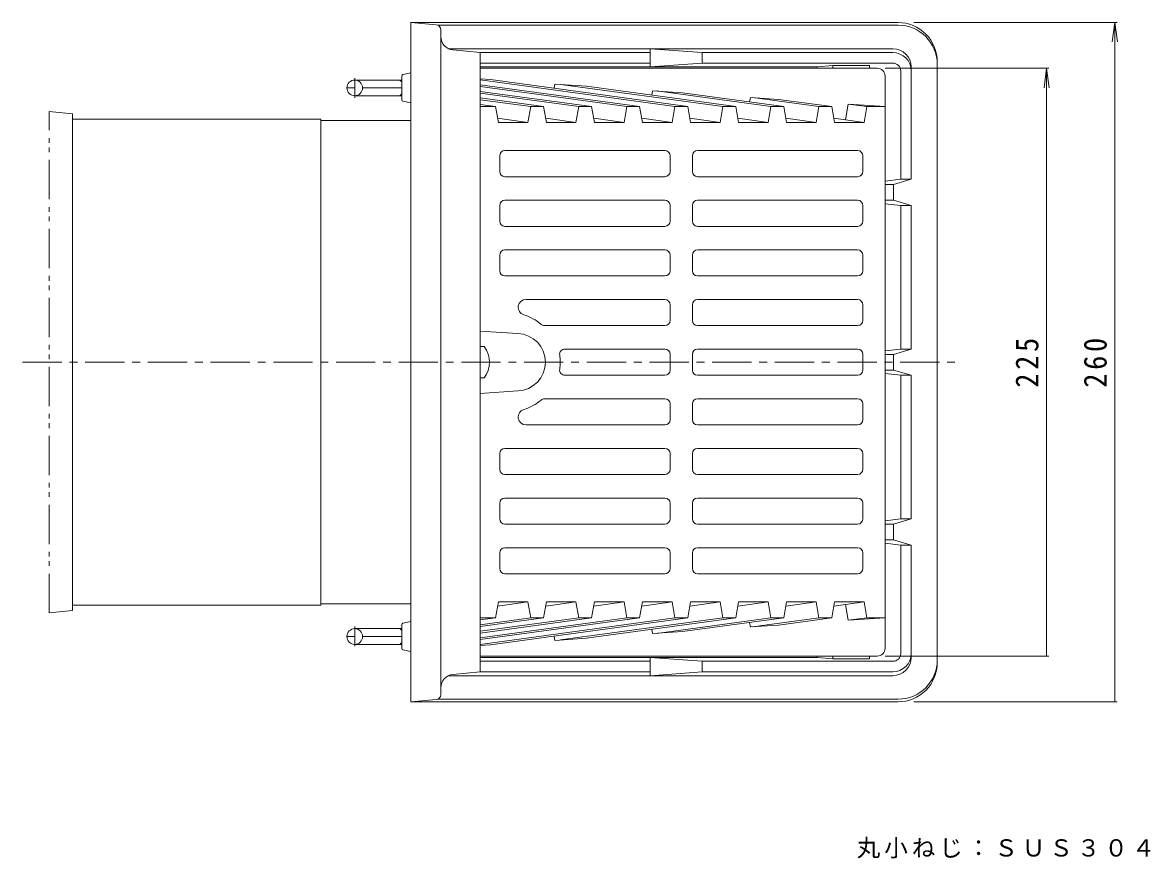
# Model space of a CAD drawing. Units: millimetres, scale not verified. Extents: x -329 to 537, y -411 to 367.
# Drawn here: x -221.2 to 210.6, y 47.2 to 367.2 of the extents above; entities that cross this region are included whole.
import ezdxf

# ---------------------------------------------------------------- set-up
doc = ezdxf.new("R2010")
doc.units = ezdxf.units.MM
doc.header["$LTSCALE"] = 3
doc.linetypes.add('CHAIN1', pattern=[8, 5, -1, 1, -1])
doc.linetypes.add('DOUBLE_CHAIN1', pattern=[8.8, 5, -1, 0.6, -0.6, 0.6, -1])
for name, color, linetype, lineweight in [('0-0_通り芯', 3, 'Continuous', 9), ('0-2_仕上', 6, 'Continuous', 9), ('0-3_建具', 4, 'Continuous', 9), ('0-4_その他', 7, 'Continuous', 9), ('0-5_寸法', 7, 'Continuous', 9)]:
    doc.layers.add(name, color=color, linetype=linetype, lineweight=lineweight)
doc.styles.add('ＭＳ ゴシック', font='')
doc.styles.get('ＭＳ ゴシック').set_extended_font_data('MS Gothic')

msp = doc.modelspace()

# ---------------------------------------------------------------- linework, layer by layer
at = {"layer": '0-0_通り芯'}
for p, q in [((-72.534, 107.189), (-72.534, 367.189)), ((113.966, 367.189), (-72.534, 367.189)), ((-62.861, 366.348), (-72.534, 367.189)), ((113.966, 366.189), (-62.236, 366.189)), ((-61.034, 110.023), (-61.034, 364.355)), ((111.966, 357.189), (-58.161, 357.189)), ((-56.532, 356.739), (-46.034, 355.689)), ((19.089, 355.689), (-46.034, 355.689)), ((-46.034, 355.689), (-46.034, 118.689)), ((38.966, 355.689), (19.089, 357.189)), ((19.089, 357.189), (19.089, 350.189)), ((38.966, 355.689), (38.966, 351.689)), ((111.966, 355.689), (38.966, 355.689)), ((19.089, 351.689), (-46.034, 351.689)), ((83.007, 350.189), (-46.034, 350.189)), ((19.089, 350.189), (38.966, 351.689)), ((111.966, 351.689), (38.966, 351.689)), ((83.007, 350.189), (88.966, 350.689)), ((83.007, 350.189), (83.007, 349.689)), ((103.048, 350.689), (88.966, 350.689)), ((88.966, 350.689), (88.966, 349.689)), ((103.048, 350.689), (103.048, 349.689)), ((118.966, 350.189), (118.966, 307.189)), ((128.966, 122.189), (128.966, 352.189)), ((-76.034, 346.788), (-76.034, 337.59)), ((-75.643, 347.276), (-72.534, 347.967)), ((114.966, 348.689), (114.966, 307.189)), ((-76.034, 345.189), (-93.999, 345.189)), ((-76.034, 344.489), (-76.734, 345.189)), ((-94.034, 339.189), (-76.034, 339.189)), ((-76.034, 339.889), (-76.734, 339.189)), ((-75.643, 337.102), (-72.534, 336.411)), ((-107.035, 329.689), (-72.534, 329.689)), ((108.966, 306.518), (114.966, 307.189)), ((112.147, 305.189), (118.966, 307.189)), ((114.966, 307.189), (118.966, 307.189)), ((108.966, 305.189), (112.147, 305.189)), ((112.147, 299.189), (112.147, 305.189)), ((108.966, 299.189), (112.147, 299.189)), ((112.147, 299.189), (118.966, 297.189)), ((108.966, 297.86), (114.966, 297.189)), ((114.966, 297.189), (118.966, 297.189)), ((114.966, 297.189), (114.966, 242.189)), ((118.966, 297.189), (118.966, 242.189)), ((108.966, 241.518), (114.966, 242.189)), ((112.147, 240.189), (118.966, 242.189)), ((114.966, 242.189), (118.966, 242.189)), ((108.966, 240.189), (112.147, 240.189)), ((112.147, 240.189), (112.147, 234.189)), ((108.966, 234.189), (112.147, 234.189)), ((112.147, 234.189), (118.966, 232.189)), ((108.966, 232.86), (114.966, 232.189)), ((114.966, 232.189), (118.966, 232.189)), ((114.966, 177.189), (114.966, 232.189)), ((118.966, 177.189), (118.966, 232.189)), ((108.966, 176.518), (114.966, 177.189)), ((112.147, 175.189), (118.966, 177.189)), ((114.966, 177.189), (118.966, 177.189)), ((108.966, 175.189), (112.147, 175.189)), ((112.147, 175.189), (112.147, 169.189)), ((108.966, 169.189), (112.147, 169.189)), ((112.147, 169.189), (118.966, 167.189)), ((108.966, 167.86), (114.966, 167.189)), ((114.966, 167.189), (118.966, 167.189)), ((114.966, 125.689), (114.966, 167.189)), ((118.966, 124.189), (118.966, 167.189)), ((-107.035, 144.689), (-72.534, 144.689)), ((-94.034, 135.189), (-76.034, 135.189)), ((-76.034, 134.489), (-76.734, 135.189)), ((-76.034, 127.59), (-76.034, 136.788)), ((-75.643, 137.276), (-72.534, 137.967)), ((-76.034, 129.889), (-76.734, 129.189)), ((-76.034, 129.189), (-93.999, 129.189)), ((-75.643, 127.102), (-72.534, 126.411)), ((83.007, 124.189), (-46.034, 124.189)), ((19.089, 122.689), (-46.034, 122.689)), ((19.089, 124.189), (38.966, 122.689)), ((19.089, 117.189), (19.089, 124.189)), ((38.966, 118.689), (38.966, 122.689)), ((111.966, 122.689), (38.966, 122.689)), ((83.007, 124.189), (83.007, 124.689)), ((83.007, 124.189), (88.966, 123.689)), ((88.966, 123.689), (88.966, 124.689)), ((103.048, 123.689), (88.966, 123.689)), ((103.048, 123.689), (103.048, 124.689)), ((111.966, 117.189), (-58.161, 117.189)), ((-56.532, 117.639), (-46.034, 118.689)), ((19.089, 118.689), (-46.034, 118.689)), ((38.966, 118.689), (19.089, 117.189)), ((111.966, 118.689), (38.966, 118.689)), ((-62.861, 108.03), (-72.534, 107.189)), ((113.966, 108.189), (-62.236, 108.189)), ((113.966, 107.189), (-72.534, 107.189))]:
    msp.add_line(p, q, dxfattribs=at)
at = {"layer": '0-0_通り芯', "linetype": 'CHAIN1'}
for p, q in [((-94.034, 345.912), (-94.034, 338.379)), ((-76.034, 342.189), (-97.685, 342.189)), ((-221.188, 237.189), (135.679, 237.189)), ((-94.034, 128.466), (-94.034, 135.999)), ((-76.034, 132.189), (-97.685, 132.189))]:
    msp.add_line(p, q, dxfattribs=at)
at = {"layer": '0-0_通り芯'}
for centre in [(-94.034, 342.189), (-94.034, 132.189)]:
    msp.add_circle(centre, 3, dxfattribs=at)
for centre, radius, start, end in [((113.966, 352.189), 15, 359.99991, 90), ((-63.034, 364.355), 2, 0, 85.03043), ((113.966, 351.189), 15, 0, 90), ((-56.034, 361.714), 5, 180, 264.28935), ((111.966, 350.189), 7, 0, 90), ((111.966, 348.689), 7, 0, 90), ((111.966, 348.689), 3, 0, 90), ((-75.534, 346.788), 0.5, 102.52957, 180), ((-75.534, 337.59), 0.5, 180, 257.47043), ((-75.534, 136.788), 0.5, 102.52957, 180), ((-75.534, 127.59), 0.5, 180, 257.47043), ((111.966, 125.689), 3, 270, 0), ((111.966, 125.689), 7, 270, 0), ((111.966, 124.189), 7, 270, 0), ((113.966, 123.189), 15, 270, 0), ((113.966, 122.189), 15, 270, 0.00009), ((-56.034, 112.664), 5, 95.71065, 180), ((-63.034, 110.023), 2, 274.96957, 0)]:
    msp.add_arc(centre, radius, start, end, dxfattribs=at)
at = {"layer": '0-2_仕上'}
for p, q in [((105.966, 349.689), (-46.034, 349.689)), ((-42.122, 345.353), (-46.034, 345.621)), ((108.966, 127.689), (108.966, 346.689)), ((28.472, 335.009), (-46.034, 345.211)), ((15.037, 335.009), (-46.034, 343.371)), ((10.087, 335.009), (-46.034, 342.693)), ((33.422, 335.009), (-42.122, 345.353)), ((-17.42, 343.662), (-17.705, 342.01)), ((-5.352, 342.835), (-17.42, 343.662)), ((46.857, 335.009), (-15.252, 343.513)), ((51.807, 335.009), (-5.352, 342.835)), ((20.003, 341.1), (19.71, 339.404)), ((31.418, 340.318), (20.003, 341.1)), ((-3.347, 335.009), (-46.034, 340.854)), ((-8.297, 335.009), (-46.034, 340.176)), ((-21.732, 335.009), (-46.034, 338.337)), ((-26.682, 335.009), (-46.034, 337.659)), ((65.242, 335.009), (21.518, 340.996)), ((70.192, 335.009), (31.418, 340.318)), ((57.426, 338.561), (57.121, 336.799)), ((68.188, 337.801), (57.422, 338.538)), ((83.627, 335.009), (58.288, 338.479)), ((88.577, 335.009), (68.188, 337.801)), ((-39.038, 328.976), (-40.117, 335.009)), ((-27.724, 328.976), (-26.682, 335.009)), ((-26.682, 335.009), (-21.732, 335.009)), ((-21.732, 335.009), (-20.653, 328.976)), ((-9.339, 328.976), (-8.297, 335.009)), ((-8.297, 335.009), (-3.347, 335.009)), ((-3.347, 335.009), (-2.268, 328.976)), ((9.045, 328.976), (10.087, 335.009)), ((10.087, 335.009), (15.037, 335.009)), ((15.037, 335.009), (16.116, 328.976)), ((27.43, 328.976), (28.472, 335.009)), ((28.472, 335.009), (33.422, 335.009)), ((33.422, 335.009), (34.501, 328.976)), ((45.815, 328.976), (46.857, 335.009)), ((46.857, 335.009), (51.807, 335.009)), ((51.807, 335.009), (52.886, 328.976)), ((64.2, 328.976), (65.242, 335.009)), ((65.242, 335.009), (70.192, 335.009)), ((70.192, 335.009), (71.271, 328.976)), ((82.585, 328.976), (83.627, 335.009)), ((83.627, 335.009), (88.577, 335.009)), ((88.577, 335.009), (89.656, 328.976)), ((94.848, 335.975), (93.809, 329.956)), ((94.848, 335.975), (108.966, 335.009)), ((102.011, 335.009), (94.851, 335.989)), ((100.969, 328.976), (102.011, 335.009)), ((102.011, 335.009), (108.966, 335.009)), ((-27.724, 328.976), (-39.322, 330.564)), ((-39.038, 328.976), (-27.724, 328.976)), ((-9.339, 328.976), (-20.937, 330.564)), ((-20.653, 328.976), (-9.339, 328.976)), ((9.045, 328.976), (-2.552, 330.564)), ((-2.268, 328.976), (9.045, 328.976)), ((27.43, 328.976), (15.832, 330.564)), ((16.116, 328.976), (27.43, 328.976)), ((45.815, 328.976), (34.217, 330.564)), ((34.501, 328.976), (45.815, 328.976)), ((64.2, 328.976), (52.602, 330.564)), ((52.886, 328.976), (64.2, 328.976)), ((82.585, 328.976), (70.987, 330.564)), ((71.271, 328.976), (82.585, 328.976)), ((100.969, 328.976), (89.372, 330.564)), ((89.656, 328.976), (100.969, 328.976)), ((-38.549, 316.189), (-38.549, 310.189)), ((24.723, 318.189), (-36.549, 318.189)), ((26.723, 310.189), (26.723, 316.189)), ((35.208, 310.189), (35.208, 316.189)), ((37.208, 318.189), (98.48, 318.189)), ((100.48, 316.189), (100.48, 310.189)), ((24.723, 308.189), (-36.549, 308.189)), ((37.208, 308.189), (98.48, 308.189)), ((24.723, 299.189), (-36.549, 299.189)), ((37.208, 299.189), (98.48, 299.189)), ((-38.549, 297.189), (-38.549, 291.189)), ((26.723, 291.189), (26.723, 297.189)), ((35.208, 291.189), (35.208, 297.189)), ((100.48, 297.189), (100.48, 291.189)), ((24.723, 289.189), (-36.549, 289.189)), ((37.208, 289.189), (98.48, 289.189)), ((-38.549, 278.189), (-38.549, 272.189)), ((24.723, 280.189), (-36.549, 280.189)), ((26.723, 272.189), (26.723, 278.189)), ((35.208, 272.189), (35.208, 278.189)), ((37.208, 280.189), (98.48, 280.189)), ((100.48, 278.189), (100.48, 272.189)), ((24.723, 270.189), (-36.549, 270.189)), ((37.208, 270.189), (98.48, 270.189)), ((24.723, 261.189), (-28.454, 261.189)), ((26.723, 253.189), (26.723, 259.189)), ((35.208, 253.189), (35.209, 259.189)), ((37.209, 261.189), (98.48, 261.189)), ((100.48, 253.189), (100.481, 259.189)), ((24.723, 251.189), (-21.41, 251.189)), ((37.208, 251.189), (98.481, 251.189)), ((-46.034, 249.124), (-31.611, 248.181)), ((24.723, 242.189), (-13.593, 242.189)), ((37.209, 242.189), (98.48, 242.189)), ((26.723, 234.189), (26.723, 240.189)), ((35.208, 234.189), (35.208, 240.189)), ((100.48, 240.189), (100.481, 234.189)), ((24.723, 232.189), (-13.593, 232.189)), ((37.209, 232.189), (98.48, 232.189)), ((-46.034, 225.254), (-31.611, 226.197)), ((24.723, 223.189), (-21.41, 223.189)), ((26.723, 221.189), (26.723, 215.189)), ((35.208, 221.189), (35.209, 215.189)), ((37.208, 223.189), (98.481, 223.189)), ((100.48, 221.189), (100.481, 215.189)), ((24.723, 213.189), (-28.454, 213.189)), ((37.209, 213.189), (98.48, 213.189)), ((24.723, 204.189), (-36.549, 204.189)), ((37.208, 204.189), (98.48, 204.189)), ((-38.549, 196.189), (-38.549, 202.189)), ((26.723, 202.189), (26.723, 196.189)), ((35.208, 202.189), (35.208, 196.189)), ((100.48, 196.189), (100.48, 202.189)), ((24.723, 194.189), (-36.549, 194.189)), ((37.208, 194.189), (98.48, 194.189)), ((-38.549, 177.189), (-38.549, 183.189)), ((24.723, 185.189), (-36.549, 185.189)), ((26.723, 183.189), (26.723, 177.189)), ((35.208, 183.189), (35.208, 177.189)), ((37.208, 185.189), (98.48, 185.189)), ((100.48, 177.189), (100.48, 183.189)), ((24.723, 175.189), (-36.549, 175.189)), ((37.208, 175.189), (98.48, 175.189)), ((-38.549, 158.189), (-38.549, 164.189)), ((24.723, 166.189), (-36.549, 166.189)), ((26.723, 164.189), (26.723, 158.189)), ((35.208, 164.189), (35.208, 158.189)), ((37.208, 166.189), (98.48, 166.189)), ((100.48, 158.189), (100.48, 164.189)), ((24.723, 156.189), (-36.549, 156.189)), ((37.208, 156.189), (98.48, 156.189)), ((-39.038, 145.402), (-40.117, 139.369)), ((-27.724, 145.402), (-39.322, 143.814)), ((-39.038, 145.402), (-27.724, 145.402)), ((-27.724, 145.402), (-26.682, 139.369)), ((-21.732, 139.369), (-20.653, 145.402)), ((-9.339, 145.402), (-20.937, 143.814)), ((-20.653, 145.402), (-9.339, 145.402)), ((-9.339, 145.402), (-8.297, 139.369)), ((-3.347, 139.369), (-2.268, 145.402)), ((9.045, 145.402), (-2.552, 143.814)), ((-2.268, 145.402), (9.045, 145.402)), ((9.045, 145.402), (10.087, 139.369)), ((15.037, 139.369), (16.116, 145.402)), ((27.43, 145.402), (15.832, 143.814)), ((16.116, 145.402), (27.43, 145.402)), ((27.43, 145.402), (28.472, 139.369)), ((33.422, 139.369), (34.501, 145.402)), ((45.815, 145.402), (34.217, 143.814)), ((34.501, 145.402), (45.815, 145.402)), ((45.815, 145.402), (46.857, 139.369)), ((51.807, 139.369), (52.886, 145.402)), ((64.2, 145.402), (52.602, 143.814)), ((52.886, 145.402), (64.2, 145.402)), ((64.2, 145.402), (65.242, 139.369)), ((70.192, 139.369), (71.271, 145.402)), ((82.585, 145.402), (70.987, 143.814)), ((71.271, 145.402), (82.585, 145.402)), ((82.585, 145.402), (83.627, 139.369)), ((88.577, 139.369), (89.656, 145.402)), ((100.969, 145.402), (89.372, 143.814)), ((89.656, 145.402), (100.969, 145.402)), ((94.848, 138.403), (93.809, 144.422)), ((100.969, 145.402), (102.011, 139.369)), ((-21.732, 139.369), (-46.034, 136.041)), ((-8.297, 139.369), (-46.034, 134.202)), ((-3.347, 139.369), (-46.034, 133.524)), ((10.087, 139.369), (-46.034, 131.685)), ((15.037, 139.369), (-46.034, 131.007)), ((28.472, 139.369), (-46.034, 129.167)), ((-26.682, 139.369), (-46.034, 136.719)), ((33.422, 139.369), (-42.122, 129.025)), ((-26.682, 139.369), (-21.732, 139.369)), ((46.857, 139.369), (-15.252, 130.865)), ((-8.297, 139.369), (-3.347, 139.369)), ((51.807, 139.369), (-5.352, 131.543)), ((10.087, 139.369), (15.037, 139.369)), ((65.242, 139.369), (21.518, 133.382)), ((28.472, 139.369), (33.422, 139.369)), ((70.192, 139.369), (31.418, 134.06)), ((46.857, 139.369), (51.807, 139.369)), ((83.627, 139.369), (58.288, 135.9)), ((65.242, 139.369), (70.192, 139.369)), ((88.577, 139.369), (68.188, 136.577)), ((83.627, 139.369), (88.577, 139.369)), ((94.848, 138.403), (108.966, 139.369)), ((102.011, 139.369), (94.851, 138.389)), ((102.011, 139.369), (108.966, 139.369)), ((20.003, 133.279), (19.71, 134.974)), ((31.418, 134.06), (20.003, 133.279)), ((57.426, 135.817), (57.121, 137.579)), ((68.188, 136.577), (57.422, 135.84)), ((-17.42, 130.716), (-17.705, 132.369)), ((-5.352, 131.543), (-17.42, 130.716)), ((-42.122, 129.025), (-46.034, 128.758)), ((105.966, 124.689), (-46.034, 124.689))]:
    msp.add_line(p, q, dxfattribs=at)
at = {"layer": '0-2_仕上', "color": 4}
for p, q in [((-44.434, 243.189), (-46.034, 243.189)), ((-44.434, 231.189), (-46.034, 231.189))]:
    msp.add_line(p, q, dxfattribs=at)
at = {"layer": '0-2_仕上'}
for points in [[(-46.034, 335.009), (-40.117, 335.009), (-46.034, 335.819)], [(-46.034, 139.369), (-40.117, 139.369), (-46.034, 138.559)]]:
    msp.add_lwpolyline(points, dxfattribs=at)
for centre, radius, start, end in [((105.966, 346.689), 3, 0.00034, 89.99966), ((-36.549, 316.189), 2, 90, 180), ((24.723, 316.189), 2, 0, 90), ((37.208, 316.189), 2, 90, 180), ((98.48, 316.189), 2, 0, 90), ((-36.549, 310.189), 2, 180, 270), ((24.723, 310.189), 2, 270, 0), ((37.208, 310.189), 2, 180, 270), ((98.48, 310.189), 2, 270, 0), ((-36.549, 297.189), 2, 90, 180), ((24.723, 297.189), 2, 0, 90), ((37.208, 297.189), 2, 90, 180), ((98.48, 297.189), 2, 0, 90), ((-36.549, 291.189), 2, 180, 270), ((24.723, 291.189), 2, 270.0005, 0), ((37.208, 291.189), 2, 180, 269.9995), ((98.48, 291.189), 2, 270, 0), ((-36.549, 278.189), 2, 90, 180), ((24.723, 278.189), 2, 0, 89.9995), ((37.208, 278.189), 2, 90.0005, 180), ((98.48, 278.189), 2, 0, 90), ((-36.549, 272.189), 2, 180, 270), ((24.723, 272.189), 2, 270, 0), ((37.208, 272.189), 2, 180, 270), ((98.48, 272.189), 2, 270, 0), ((-28.454, 258.189), 3, 90, 252.6582), ((24.723, 259.189), 2, 0, 90), ((37.209, 259.189), 2, 90, 180), ((98.481, 259.189), 2, 0, 90), ((-35.011, 237.189), 19, 49.63225, 72.65842), ((-21.41, 253.189), 2, 229.63232, 270), ((24.723, 253.189), 2, 270, 0), ((37.208, 253.189), 2, 180, 270), ((98.48, 253.189), 2, 270, 0), ((-32.034, 237.189), 11, 272.20425, 87.79575), ((-13.593, 240.189), 2, 90, 188.21356), ((24.723, 240.189), 2, 0, 89.99899), ((37.208, 240.189), 2, 90.00101, 180), ((98.481, 240.189), 2, 0, 90), ((-34.377, 237.189), 19, 351.78685, 8.21315), ((-13.593, 234.189), 2, 171.78644, 270), ((24.723, 234.189), 2, 270.00101, 0), ((37.208, 234.189), 2, 180, 269.99899), ((98.481, 234.189), 2, 270, 0), ((-35.011, 237.189), 19, 287.34158, 310.36775), ((-21.41, 221.189), 2, 90, 130.36768), ((24.723, 221.189), 2, 0, 90), ((37.208, 221.189), 2, 90, 180), ((98.48, 221.189), 2, 0, 90), ((-28.454, 216.189), 3, 107.3418, 270), ((24.723, 215.189), 2, 270, 0), ((37.209, 215.189), 2, 180, 270), ((98.481, 215.189), 2, 270, 0), ((-36.549, 202.189), 2, 90, 180), ((24.723, 202.189), 2, 0, 90), ((37.208, 202.189), 2, 90, 180), ((98.48, 202.189), 2, 0, 90), ((-36.549, 196.189), 2, 180, 270), ((24.723, 196.189), 2, 270.0005, 0), ((37.208, 196.189), 2, 180, 269.9995), ((98.48, 196.189), 2, 270, 0), ((-36.549, 183.189), 2, 90, 180), ((24.723, 183.189), 2, 0, 89.9995), ((37.208, 183.189), 2, 90.0005, 180), ((98.48, 183.189), 2, 0, 90), ((-36.549, 177.189), 2, 180, 270), ((24.723, 177.189), 2, 270, 0), ((37.208, 177.189), 2, 180, 270), ((98.48, 177.189), 2, 270, 0), ((-36.549, 164.189), 2, 90, 180), ((24.723, 164.189), 2, 0, 90), ((37.208, 164.189), 2, 90, 180), ((98.48, 164.189), 2, 0, 90), ((-36.549, 158.189), 2, 180, 270), ((24.723, 158.189), 2, 270, 0), ((37.208, 158.189), 2, 180, 270), ((98.48, 158.189), 2, 270, 0), ((105.966, 127.689), 3, 270.00034, 359.99966)]:
    msp.add_arc(centre, radius, start, end, dxfattribs=at)
at = {"layer": '0-2_仕上', "color": 4}
msp.add_arc((-52.434, 237.189), 10, 323.13039, 36.86935, dxfattribs=at)
at = {"layer": '0-3_建具', "color": 7, "linetype": 'DOUBLE_CHAIN1'}
msp.add_line((-211.034, 141.189), (-211.034, 333.189), dxfattribs=at)
at = {"layer": '0-3_建具'}
for p, q in [((-202.016, 144.189), (-202.016, 330.189)), ((-202.016, 330.189), (-107.035, 330.189)), ((-107.035, 144.189), (-107.035, 330.189)), ((-202.016, 144.189), (-107.035, 144.189))]:
    msp.add_line(p, q, dxfattribs=at)
at = {"layer": '0-3_建具', "color": 7, "linetype": 'DOUBLE_CHAIN1'}
for points in [[(-211.034, 333.189), (-202.016, 332.189), (-202.016, 330.189)], [(-211.034, 141.189), (-202.016, 142.189), (-202.016, 144.189)]]:
    msp.add_lwpolyline(points, dxfattribs=at)
at = {"layer": '0-4_その他'}
for p, q in [((197.848, 367.189), (119.966, 367.189)), ((196.948, 367.189), (197.927, 359.753)), ((171.719, 349.689), (109.048, 349.689)), ((170.819, 349.689), (171.798, 342.253)), ((171.719, 124.689), (109.048, 124.689)), ((197.848, 107.189), (119.966, 107.189))]:
    msp.add_line(p, q, dxfattribs=at)
for points in [[(196.948, 107.189), (196.948, 367.189), (195.969, 359.753)], [(170.819, 124.689), (170.819, 349.689), (169.84, 342.253)]]:
    msp.add_lwpolyline(points, dxfattribs=at)

# ---------------------------------------------------------------- texts
at = {"layer": '0-4_その他', "color": 2, "char_height": 8.798, "attachment_point": 7, "rotation": 90, "style": 'ＭＳ ゴシック'}
for s, insert in [('\\T1.27;\\W0.9;225', (167.819, 227.439)), ('\\T1.27;\\W0.9;260', (193.948, 227.439))]:
    msp.add_mtext(s, dxfattribs=dict(at, insert=insert))
at = {"layer": '0-5_寸法', "insert": (98.152, 47.237), "char_height": 6.598, "attachment_point": 7, "style": 'ＭＳ ゴシック'}
msp.add_mtext('\\T1.17;丸小ねじ：ＳＵＳ３０４', dxfattribs=at)

doc.saveas('drawing.dxf')
